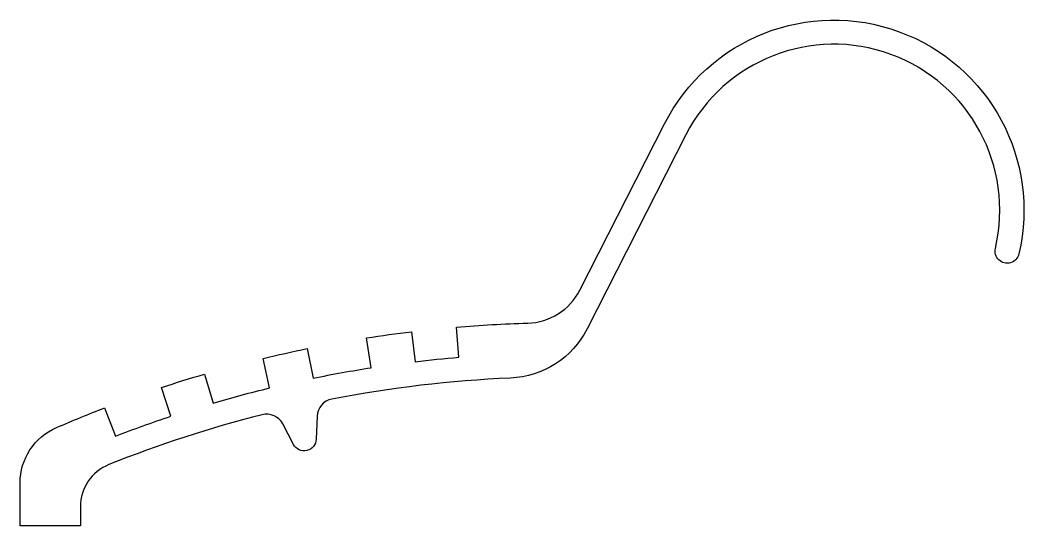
# Model space of a CAD drawing. Extents: x -632.6 to -599.3, y 92.7 to 109.5.
import ezdxf

# ---------------------------------------------------------------- set-up
doc = ezdxf.new("R2010")
doc.units = 0
doc.layers.add('ANA', color=220, linetype='CONTINUOUS')

msp = doc.modelspace()

# ---------------------------------------------------------------- linework, layer by layer
at = {"layer": 'ANA', "color": 0}
msp.add_lwpolyline([(-630.603, 93.347), (-630.603, 92.709), (-632.603, 92.709), (-632.603, 94.13, -0.299101), (-631.397, 95.966, -0.010184), (-629.802, 96.618), (-629.442, 95.684, -0.011825), (-627.604, 96.343), (-627.918, 97.292, -0.008867), (-626.486, 97.739), (-626.205, 96.779, -0.011725), (-624.334, 97.28), (-624.552, 98.256, -0.008865), (-623.088, 98.583), (-622.888, 97.603, -0.011825), (-620.966, 97.95), (-621.12, 98.938, -0.008867), (-619.633, 99.142), (-619.515, 98.15, -0.008867), (-618.057, 98.298), (-618.141, 99.294, -0.01397), (-615.781, 99.426, 0.274523), (-614.055, 100.517), (-611.249, 106.025, -0.886855), (-599.504, 101.718, -1), (-600.282, 101.902, 0.886855), (-610.536, 105.662), (-613.808, 99.24, -0.270407), (-616.351, 97.605, 0.036849), (-622.272, 96.91, 0.347669), (-622.758, 96.346), (-622.79, 95.579, -0.767327), (-623.544, 95.41), (-623.9, 96.091, 0.34756), (-624.58, 96.394, 0.03302), (-629.66, 94.739, 0.306559)], format="xyb", close=True, dxfattribs=at)

doc.saveas('drawing.dxf')
